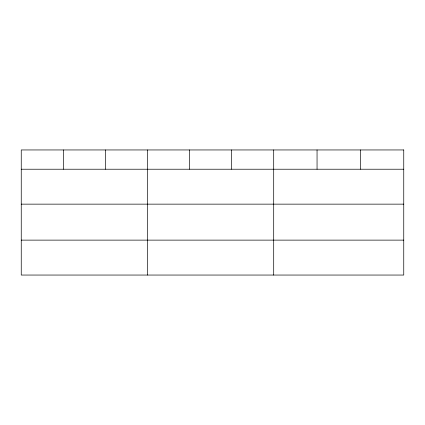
<?xml version="1.0" encoding="UTF-8"?>
<svg xmlns="http://www.w3.org/2000/svg" width="425" height="425" viewBox="0 0 425 425"><rect width="100%" height="100%" fill="white"/><g stroke="black" fill="none" stroke-linecap="round" stroke-linejoin="round"><path stroke-width="0.64" d="M21.25 169.224L403.75 169.224M21.25 204.143L403.75 204.143M21.25 240.125L403.75 240.125M360.4 149.951L360.4 169.224M317.05 149.951L317.05 169.224M273.7 149.951L273.7 275.049M231.625 149.951L231.625 169.224M189.55 149.951L189.55 169.224M147.475 149.951L147.475 275.049M105.4 149.951L105.4 169.224M63.325 149.951L63.325 169.224M403.75 149.951L21.25 149.951L21.25 275.049L403.75 275.049L403.75 149.951"/></g></svg>
